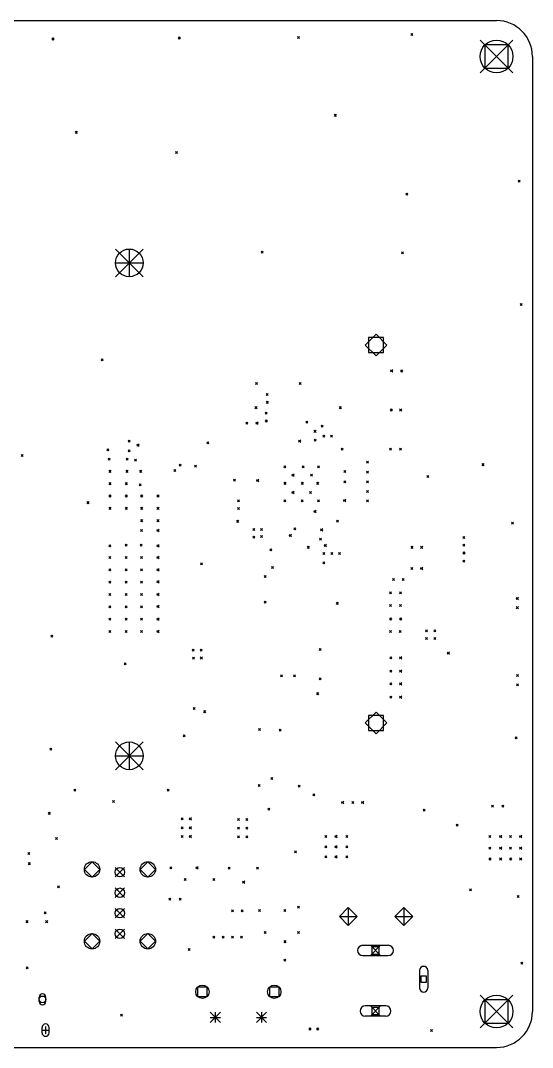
# Model space of a CAD drawing. Extents: x 68 to 170, y -265 to -110.
# Drawn here: x 120.1 to 170, y -210 to -110 of the extents above; entities that cross this region are included whole.
import ezdxf

# ---------------------------------------------------------------- set-up
doc = ezdxf.new("R2010")
doc.units = 0
doc.layers.add('BLACK', color=7, linetype='CONTINUOUS')

msp = doc.modelspace()

# ---------------------------------------------------------------- linework, layer by layer
at = {"layer": 'BLACK', "linetype": 'CONTINUOUS'}
for p, q in [((73.5, -110), (166.5, -110)), ((123.15, -111.7), (123.35, -111.9)), ((123.35, -111.7), (123.15, -111.9)), ((135.45, -111.6), (135.65, -111.8)), ((135.65, -111.6), (135.45, -111.8)), ((147.1, -111.55), (147.3, -111.75)), ((147.3, -111.55), (147.1, -111.75)), ((158.15, -111.25), (158.35, -111.45)), ((158.35, -111.25), (158.15, -111.45)), ((164.9, -111.9), (168.1, -115.1)), ((168.1, -111.9), (164.9, -115.1)), ((167.631, -112.369), (165.369, -112.369)), ((165.369, -112.369), (165.369, -114.631)), ((167.631, -114.631), (167.631, -112.369)), ((170, -113.5), (170, -206.5)), ((165.369, -114.631), (167.631, -114.631)), ((150.67, -119.13), (150.87, -119.33)), ((150.87, -119.13), (150.67, -119.33)), ((125.413, -120.788), (125.613, -120.988)), ((125.613, -120.788), (125.413, -120.988)), ((135.2, -122.75), (135.4, -122.95)), ((135.4, -122.75), (135.2, -122.95)), ((168.6, -125.55), (168.8, -125.75)), ((168.8, -125.55), (168.6, -125.75)), ((157.652, -126.81), (157.852, -127.01)), ((157.852, -126.81), (157.652, -127.01)), ((129.35, -132.25), (132.05, -134.95)), ((132.05, -132.25), (129.35, -134.95)), ((130.7, -132.25), (130.7, -134.95)), ((143.55, -132.45), (143.75, -132.65)), ((143.75, -132.45), (143.55, -132.65)), ((157.226, -132.531), (157.427, -132.731)), ((157.427, -132.531), (157.226, -132.731)), ((129.35, -133.6), (132.05, -133.6)), ((168.8, -137.55), (169, -137.75)), ((169, -137.55), (168.8, -137.75)), ((154.75, -140.55), (153.7, -141.6)), ((155.492, -140.858), (154.008, -140.858)), ((154.008, -140.858), (154.008, -142.342)), ((155.8, -141.6), (154.75, -140.55)), ((155.492, -142.342), (155.492, -140.858)), ((153.7, -141.6), (154.75, -142.65)), ((154.75, -142.65), (155.8, -141.6)), ((127.95, -142.95), (128.15, -143.15)), ((128.15, -142.95), (127.95, -143.15)), ((154.008, -142.342), (155.492, -142.342)), ((156.175, -144), (156.375, -144.2)), ((156.375, -144), (156.175, -144.2)), ((157.125, -144.025), (157.325, -144.225)), ((157.325, -144.025), (157.125, -144.225)), ((143, -145.25), (143.2, -145.45)), ((143.2, -145.25), (143, -145.45)), ((147.25, -145.25), (147.45, -145.45)), ((147.45, -145.25), (147.25, -145.45)), ((144.029, -146.326), (144.229, -146.526)), ((144.229, -146.326), (144.029, -146.526)), ((142.95, -147.6), (143.15, -147.8)), ((143.15, -147.6), (142.95, -147.8)), ((144.029, -147.076), (144.229, -147.276)), ((144.229, -147.076), (144.029, -147.276)), ((151.15, -147.6), (151.35, -147.8)), ((151.35, -147.6), (151.15, -147.8)), ((156.125, -147.825), (156.325, -148.025)), ((156.325, -147.825), (156.125, -148.025)), ((157.05, -147.825), (157.25, -148.025)), ((157.25, -147.825), (157.05, -148.025)), ((143.937, -148.147), (144.137, -148.347)), ((144.137, -148.147), (143.937, -148.347)), ((143.937, -148.897), (144.137, -149.097)), ((144.137, -148.897), (143.937, -149.097)), ((147.9, -149), (148.1, -149.2)), ((148.1, -149), (147.9, -149.2)), ((142.05, -149.1), (142.25, -149.3)), ((142.25, -149.1), (142.05, -149.3)), ((143.05, -149.1), (143.25, -149.3)), ((143.25, -149.1), (143.05, -149.3)), ((148.7, -149.9), (148.9, -150.1)), ((148.9, -149.9), (148.7, -150.1)), ((149.4, -149.4), (149.6, -149.6)), ((149.6, -149.4), (149.4, -149.6)), ((130.6, -150.85), (130.8, -151.05)), ((130.8, -150.85), (130.6, -151.05)), ((147.207, -150.868), (147.407, -151.067)), ((147.407, -150.868), (147.207, -151.067)), ((148.707, -150.767), (148.907, -150.968)), ((148.907, -150.767), (148.707, -150.968)), ((149.562, -150.368), (149.762, -150.567)), ((149.762, -150.368), (149.562, -150.567)), ((150.312, -150.368), (150.512, -150.567)), ((150.512, -150.368), (150.312, -150.567)), ((128.5, -151.7), (128.7, -151.9)), ((128.7, -151.7), (128.5, -151.9)), ((130.6, -151.8), (130.8, -152)), ((130.8, -151.8), (130.6, -152)), ((131.45, -151.25), (131.65, -151.45)), ((131.65, -151.25), (131.45, -151.45)), ((138.262, -151.012), (138.463, -151.213)), ((138.463, -151.012), (138.262, -151.213)), ((151.35, -151.65), (151.55, -151.85)), ((151.55, -151.65), (151.35, -151.85)), ((156.075, -151.65), (156.275, -151.85)), ((156.275, -151.65), (156.075, -151.85)), ((157.025, -151.65), (157.225, -151.85)), ((157.225, -151.65), (157.025, -151.85)), ((120.15, -152.25), (120.35, -152.45)), ((120.35, -152.25), (120.15, -152.45)), ((128.65, -152.6), (128.85, -152.8)), ((128.85, -152.6), (128.65, -152.8)), ((130.4, -152.6), (130.6, -152.8)), ((130.6, -152.6), (130.4, -152.8)), ((131.2, -152.7), (131.4, -152.9)), ((131.4, -152.7), (131.2, -152.9)), ((153.808, -152.917), (154.007, -153.118)), ((154.007, -152.917), (153.808, -153.118)), ((128.7, -153.8), (128.9, -154)), ((128.9, -153.8), (128.7, -154)), ((130.35, -153.8), (130.55, -154)), ((130.55, -153.8), (130.35, -154)), ((131.7, -153.8), (131.9, -154)), ((131.9, -153.8), (131.7, -154)), ((135.035, -153.715), (135.235, -153.915)), ((135.235, -153.715), (135.035, -153.915)), ((135.565, -153.185), (135.765, -153.385)), ((135.765, -153.185), (135.565, -153.385)), ((137.05, -153.3), (137.25, -153.5)), ((137.25, -153.3), (137.05, -153.5)), ((145.757, -153.368), (145.957, -153.567)), ((145.957, -153.368), (145.757, -153.567)), ((147.558, -153.368), (147.757, -153.567)), ((147.757, -153.368), (147.558, -153.567)), ((149.058, -153.368), (149.257, -153.567)), ((149.257, -153.368), (149.058, -153.567)), ((151.607, -153.817), (151.808, -154.017)), ((151.808, -153.817), (151.607, -154.017)), ((153.808, -153.868), (154.007, -154.067)), ((154.007, -153.868), (153.808, -154.067)), ((165.05, -153.15), (165.25, -153.35)), ((165.25, -153.15), (165.05, -153.35)), ((128.7, -155), (128.9, -155.2)), ((128.9, -155), (128.7, -155.2)), ((130.3, -155), (130.5, -155.2)), ((130.5, -155), (130.3, -155.2)), ((140.862, -154.662), (141.062, -154.862)), ((141.062, -154.662), (140.862, -154.862)), ((143.112, -154.691), (143.312, -154.891)), ((143.312, -154.691), (143.112, -154.891)), ((145.757, -154.968), (145.957, -155.167)), ((145.957, -154.968), (145.757, -155.167)), ((146.558, -154.167), (146.757, -154.368)), ((146.757, -154.167), (146.558, -154.368)), ((147.457, -154.968), (147.657, -155.167)), ((147.657, -154.968), (147.457, -155.167)), ((148.357, -154.167), (148.558, -154.368)), ((148.558, -154.167), (148.357, -154.368)), ((148.957, -154.968), (149.157, -155.167)), ((149.157, -154.968), (148.957, -155.167)), ((151.607, -154.817), (151.808, -155.017)), ((151.808, -154.817), (151.607, -155.017)), ((153.808, -154.817), (154.007, -155.017)), ((154.007, -154.817), (153.808, -155.017)), ((159.7, -154.3), (159.9, -154.5)), ((159.9, -154.3), (159.7, -154.5)), ((131.65, -155.1), (131.85, -155.3)), ((131.85, -155.1), (131.65, -155.3)), ((146.558, -155.868), (146.757, -156.067)), ((146.757, -155.868), (146.558, -156.067)), ((148.257, -155.868), (148.457, -156.067)), ((148.457, -155.868), (148.257, -156.067)), ((153.808, -155.767), (154.007, -155.968)), ((154.007, -155.767), (153.808, -155.968)), ((126.55, -156.85), (126.75, -157.05)), ((126.75, -156.85), (126.55, -157.05)), ((128.7, -156.2), (128.9, -156.4)), ((128.9, -156.2), (128.7, -156.4)), ((130.3, -156.2), (130.5, -156.4)), ((130.5, -156.2), (130.3, -156.4)), ((131.8, -156.2), (132, -156.4)), ((132, -156.2), (131.8, -156.4)), ((133.4, -156.2), (133.6, -156.4)), ((133.6, -156.2), (133.4, -156.4)), ((141.249, -156.673), (141.449, -156.873)), ((141.449, -156.673), (141.249, -156.873)), ((145.757, -156.667), (145.957, -156.868)), ((145.957, -156.667), (145.757, -156.868)), ((147.457, -156.667), (147.657, -156.868)), ((147.657, -156.667), (147.457, -156.868)), ((149.058, -156.667), (149.257, -156.868)), ((149.257, -156.667), (149.058, -156.868)), ((151.592, -156.635), (151.792, -156.835)), ((151.792, -156.635), (151.592, -156.835)), ((153.808, -156.667), (154.007, -156.868)), ((154.007, -156.667), (153.808, -156.868)), ((128.7, -157.4), (128.9, -157.6)), ((128.9, -157.4), (128.7, -157.6)), ((130.3, -157.4), (130.5, -157.6)), ((130.5, -157.4), (130.3, -157.6)), ((131.8, -157.4), (132, -157.6)), ((132, -157.4), (131.8, -157.6)), ((133.4, -157.4), (133.6, -157.6)), ((133.6, -157.4), (133.4, -157.6)), ((141.249, -157.423), (141.449, -157.623)), ((141.449, -157.423), (141.249, -157.623)), ((148.7, -157.7), (148.9, -157.9)), ((148.9, -157.7), (148.7, -157.9)), ((131.8, -158.6), (132, -158.8)), ((132, -158.6), (131.8, -158.8)), ((133.4, -158.6), (133.6, -158.8)), ((133.6, -158.6), (133.4, -158.8)), ((141.157, -158.667), (141.357, -158.868)), ((141.357, -158.667), (141.157, -158.868)), ((150.9, -158.65), (151.1, -158.85)), ((151.1, -158.65), (150.9, -158.85)), ((167.95, -158.85), (168.15, -159.05)), ((168.15, -158.85), (167.95, -159.05)), ((131.8, -159.548), (132, -159.748)), ((132, -159.548), (131.8, -159.748)), ((133.4, -159.548), (133.6, -159.748)), ((133.6, -159.548), (133.4, -159.748)), ((142.75, -159.45), (142.95, -159.65)), ((142.95, -159.45), (142.75, -159.65)), ((143.5, -159.45), (143.7, -159.65)), ((143.7, -159.45), (143.5, -159.65)), ((146.75, -159.4), (146.95, -159.6)), ((146.95, -159.4), (146.75, -159.6)), ((149.35, -159.5), (149.55, -159.7)), ((149.55, -159.5), (149.35, -159.7)), ((130.3, -161), (130.5, -161.2)), ((130.5, -161), (130.3, -161.2)), ((131.75, -161), (131.95, -161.2)), ((131.95, -161), (131.75, -161.2)), ((142.75, -160.2), (142.95, -160.4)), ((142.95, -160.2), (142.75, -160.4)), ((143.5, -160.15), (143.7, -160.35)), ((143.7, -160.15), (143.5, -160.35)), ((146.3, -160.05), (146.5, -160.25)), ((146.5, -160.05), (146.3, -160.25)), ((149.25, -160.4), (149.45, -160.6)), ((149.45, -160.4), (149.25, -160.6)), ((163.2, -160.25), (163.4, -160.45)), ((163.4, -160.25), (163.2, -160.45)), ((163.2, -161), (163.4, -161.2)), ((163.4, -161), (163.2, -161.2)), ((128.7, -161.05), (128.9, -161.25)), ((128.9, -161.05), (128.7, -161.25)), ((133.4, -161.05), (133.6, -161.25)), ((133.6, -161.05), (133.4, -161.25)), ((144.4, -161.45), (144.6, -161.65)), ((144.6, -161.45), (144.4, -161.65)), ((148.05, -161.2), (148.25, -161.4)), ((148.25, -161.2), (148.05, -161.4)), ((149.55, -161.8), (149.75, -162)), ((149.75, -161.8), (149.55, -162)), ((149.711, -161.013), (149.911, -161.213)), ((149.911, -161.013), (149.711, -161.213)), ((150.35, -161.8), (150.55, -162)), ((150.55, -161.8), (150.35, -162)), ((151.1, -161.8), (151.3, -162)), ((151.3, -161.8), (151.1, -162)), ((158.15, -161.2), (158.35, -161.4)), ((158.35, -161.2), (158.15, -161.4)), ((159.1, -161.2), (159.3, -161.4)), ((159.3, -161.2), (159.1, -161.4)), ((163.2, -161.75), (163.4, -161.95)), ((163.4, -161.75), (163.2, -161.95)), ((128.7, -162.2), (128.9, -162.4)), ((128.9, -162.2), (128.7, -162.4)), ((130.3, -162.2), (130.5, -162.4)), ((130.5, -162.2), (130.3, -162.4)), ((131.8, -162.2), (132, -162.4)), ((132, -162.2), (131.8, -162.4)), ((133.4, -162.2), (133.6, -162.4)), ((133.6, -162.2), (133.4, -162.4)), ((137.65, -162.8), (137.85, -163)), ((137.85, -162.8), (137.65, -163)), ((149.55, -162.7), (149.75, -162.9)), ((149.75, -162.7), (149.55, -162.9)), ((163.2, -162.55), (163.4, -162.75)), ((163.4, -162.55), (163.2, -162.75)), ((128.7, -163.4), (128.9, -163.6)), ((128.9, -163.4), (128.7, -163.6)), ((130.3, -163.4), (130.5, -163.6)), ((130.5, -163.4), (130.3, -163.6)), ((131.8, -163.4), (132, -163.6)), ((132, -163.4), (131.8, -163.6)), ((133.4, -163.4), (133.6, -163.6)), ((133.6, -163.4), (133.4, -163.6)), ((144.55, -163.15), (144.75, -163.35)), ((144.75, -163.15), (144.55, -163.35)), ((158.15, -163.25), (158.35, -163.45)), ((158.35, -163.25), (158.15, -163.45)), ((159.1, -163.25), (159.3, -163.45)), ((159.3, -163.25), (159.1, -163.45)), ((128.7, -164.6), (128.9, -164.8)), ((128.9, -164.6), (128.7, -164.8)), ((130.3, -164.6), (130.5, -164.8)), ((130.5, -164.6), (130.3, -164.8)), ((131.8, -164.6), (132, -164.8)), ((132, -164.6), (131.8, -164.8)), ((133.4, -164.55), (133.6, -164.75)), ((133.6, -164.55), (133.4, -164.75)), ((143.85, -164.05), (144.05, -164.25)), ((144.05, -164.05), (143.85, -164.25)), ((156.35, -164.325), (156.55, -164.525)), ((156.55, -164.325), (156.35, -164.525)), ((157.3, -164.325), (157.5, -164.525)), ((157.5, -164.325), (157.3, -164.525)), ((128.7, -165.8), (128.9, -166)), ((128.9, -165.8), (128.7, -166)), ((130.3, -165.8), (130.5, -166)), ((130.5, -165.8), (130.3, -166)), ((131.8, -165.8), (132, -166)), ((132, -165.8), (131.8, -166)), ((133.4, -165.8), (133.6, -166)), ((133.6, -165.8), (133.4, -166)), ((156.075, -165.625), (156.275, -165.825)), ((156.275, -165.625), (156.075, -165.825)), ((157.025, -165.625), (157.225, -165.825)), ((157.225, -165.625), (157.025, -165.825)), ((128.7, -167), (128.9, -167.2)), ((128.9, -167), (128.7, -167.2)), ((130.3, -167), (130.5, -167.2)), ((130.5, -167), (130.3, -167.2)), ((131.8, -167), (132, -167.2)), ((132, -167), (131.8, -167.2)), ((133.4, -166.95), (133.6, -167.15)), ((133.6, -166.95), (133.4, -167.15)), ((143.85, -166.55), (144.05, -166.75)), ((144.05, -166.55), (143.85, -166.75)), ((150.85, -166.65), (151.05, -166.85)), ((151.05, -166.65), (150.85, -166.85)), ((156.075, -166.875), (156.275, -167.075)), ((156.275, -166.875), (156.075, -167.075)), ((157.025, -166.875), (157.225, -167.075)), ((157.225, -166.875), (157.025, -167.075)), ((168.425, -166.175), (168.625, -166.375)), ((168.625, -166.175), (168.425, -166.375)), ((168.425, -167.075), (168.625, -167.275)), ((168.625, -167.075), (168.425, -167.275)), ((128.7, -168.2), (128.9, -168.4)), ((128.9, -168.2), (128.7, -168.4)), ((130.3, -168.2), (130.5, -168.4)), ((130.5, -168.2), (130.3, -168.4)), ((131.8, -168.2), (132, -168.4)), ((132, -168.2), (131.8, -168.4)), ((133.4, -168.2), (133.6, -168.4)), ((133.6, -168.2), (133.4, -168.4)), ((156.075, -168.175), (156.275, -168.375)), ((156.275, -168.175), (156.075, -168.375)), ((157.025, -168.175), (157.225, -168.375)), ((157.225, -168.175), (157.025, -168.375)), ((123.05, -169.85), (123.25, -170.05)), ((123.25, -169.85), (123.05, -170.05)), ((128.7, -169.4), (128.9, -169.6)), ((128.9, -169.4), (128.7, -169.6)), ((130.3, -169.4), (130.5, -169.6)), ((130.5, -169.4), (130.3, -169.6)), ((131.8, -169.4), (132, -169.6)), ((132, -169.4), (131.8, -169.6)), ((133.4, -169.4), (133.6, -169.6)), ((133.6, -169.4), (133.4, -169.6)), ((156.05, -169.4), (156.25, -169.6)), ((156.25, -169.4), (156.05, -169.6)), ((157, -169.4), (157.2, -169.6)), ((157.2, -169.4), (157, -169.6)), ((159.575, -169.325), (159.775, -169.525)), ((159.775, -169.325), (159.575, -169.525)), ((160.375, -169.325), (160.575, -169.525)), ((160.575, -169.325), (160.375, -169.525)), ((159.575, -170.075), (159.775, -170.275)), ((159.775, -170.075), (159.575, -170.275)), ((160.375, -170.075), (160.575, -170.275)), ((160.575, -170.075), (160.375, -170.275)), ((136.825, -171.225), (137.025, -171.425)), ((137.025, -171.225), (136.825, -171.425)), ((136.85, -172), (137.05, -172.2)), ((137.05, -172), (136.85, -172.2)), ((137.609, -171.223), (137.809, -171.423)), ((137.809, -171.223), (137.609, -171.423)), ((137.625, -171.975), (137.825, -172.175)), ((137.825, -171.975), (137.625, -172.175)), ((149.2, -171.15), (149.4, -171.35)), ((149.4, -171.15), (149.2, -171.35)), ((156.1, -171.95), (156.3, -172.15)), ((156.3, -171.95), (156.1, -172.15)), ((157.05, -171.95), (157.25, -172.15)), ((157.25, -171.95), (157.05, -172.15)), ((161.7, -171.5), (161.9, -171.7)), ((161.9, -171.5), (161.7, -171.7)), ((130.2, -172.55), (130.4, -172.75)), ((130.4, -172.55), (130.2, -172.75)), ((145.45, -173.7), (145.65, -173.9)), ((145.65, -173.7), (145.45, -173.9)), ((146.7, -173.7), (146.9, -173.9)), ((146.9, -173.7), (146.7, -173.9)), ((149.2, -174), (149.4, -174.2)), ((149.4, -174), (149.2, -174.2)), ((156.1, -173.25), (156.3, -173.45)), ((156.3, -173.25), (156.1, -173.45)), ((157.05, -173.25), (157.25, -173.45)), ((157.25, -173.25), (157.05, -173.45)), ((168.45, -173.675), (168.65, -173.875)), ((168.65, -173.675), (168.45, -173.875)), ((156.1, -174.5), (156.3, -174.7)), ((156.3, -174.5), (156.1, -174.7)), ((157.05, -174.5), (157.25, -174.7)), ((157.25, -174.5), (157.05, -174.7)), ((168.45, -174.575), (168.65, -174.775)), ((168.65, -174.575), (168.45, -174.775)), ((148.95, -175.45), (149.15, -175.65)), ((149.15, -175.45), (148.95, -175.65)), ((156.1, -175.8), (156.3, -176)), ((156.3, -175.8), (156.1, -176)), ((157.05, -175.8), (157.25, -176)), ((157.25, -175.8), (157.05, -176)), ((136.925, -176.9), (137.125, -177.1)), ((137.125, -176.9), (136.925, -177.1)), ((137.925, -177.2), (138.125, -177.4)), ((138.125, -177.2), (137.925, -177.4)), ((154.75, -177.35), (153.7, -178.4)), ((155.492, -177.658), (154.008, -177.658)), ((154.008, -177.658), (154.008, -179.142)), ((155.8, -178.4), (154.75, -177.35)), ((155.492, -179.142), (155.492, -177.658)), ((143.3, -178.95), (143.5, -179.15)), ((143.5, -178.95), (143.3, -179.15)), ((145.3, -179), (145.5, -179.2)), ((145.5, -179), (145.3, -179.2)), ((153.7, -178.4), (154.75, -179.45)), ((154.75, -179.45), (155.8, -178.4)), ((135.95, -179.55), (136.15, -179.75)), ((136.15, -179.55), (135.95, -179.75)), ((154.008, -179.142), (155.492, -179.142)), ((168.3, -179.75), (168.5, -179.95)), ((168.5, -179.75), (168.3, -179.95)), ((122.95, -180.85), (123.15, -181.05)), ((123.15, -180.85), (122.95, -181.05)), ((129.35, -180.25), (132.05, -182.95)), ((132.05, -180.25), (129.35, -182.95)), ((130.7, -180.25), (130.7, -182.95)), ((129.35, -181.6), (132.05, -181.6)), ((144.5, -183.7), (144.7, -183.9)), ((144.7, -183.7), (144.5, -183.9)), ((125.3, -184.851), (125.5, -185.052)), ((125.5, -184.851), (125.3, -185.052)), ((134.398, -184.838), (134.598, -185.038)), ((134.598, -184.838), (134.398, -185.038)), ((143.25, -184.4), (143.45, -184.6)), ((143.45, -184.4), (143.25, -184.6)), ((147.15, -184.45), (147.35, -184.65)), ((147.35, -184.45), (147.15, -184.65)), ((129.05, -185.95), (129.25, -186.15)), ((129.25, -185.95), (129.05, -186.15)), ((148.6, -185.3), (148.8, -185.5)), ((148.8, -185.3), (148.6, -185.5)), ((144.2, -186.7), (144.4, -186.9)), ((144.4, -186.7), (144.2, -186.9)), ((151.4, -186.05), (151.6, -186.25)), ((151.6, -186.05), (151.4, -186.25)), ((152.4, -186.05), (152.6, -186.25)), ((152.6, -186.05), (152.4, -186.25)), ((153.35, -186.05), (153.55, -186.25)), ((153.55, -186.05), (153.35, -186.25)), ((159.35, -186.8), (159.55, -187)), ((159.55, -186.8), (159.35, -187)), ((166, -186.4), (166.2, -186.6)), ((166.2, -186.4), (166, -186.6)), ((167, -186.4), (167.2, -186.6)), ((167.2, -186.4), (167, -186.6)), ((122.8, -187.1), (123, -187.3)), ((123, -187.1), (122.8, -187.3)), ((135.75, -187.65), (135.95, -187.85)), ((135.95, -187.65), (135.75, -187.85)), ((136.55, -187.65), (136.75, -187.85)), ((136.75, -187.65), (136.55, -187.85)), ((141.25, -187.7), (141.45, -187.9)), ((141.45, -187.7), (141.25, -187.9)), ((142.05, -187.7), (142.25, -187.9)), ((142.25, -187.7), (142.05, -187.9)), ((135.75, -188.5), (135.95, -188.7)), ((135.95, -188.5), (135.75, -188.7)), ((136.55, -188.5), (136.75, -188.7)), ((136.75, -188.5), (136.55, -188.7)), ((141.25, -188.55), (141.45, -188.75)), ((141.45, -188.55), (141.25, -188.75)), ((142.05, -188.55), (142.25, -188.75)), ((142.25, -188.55), (142.05, -188.75)), ((162.55, -188.25), (162.75, -188.45)), ((162.75, -188.25), (162.55, -188.45)), ((123.5, -189.55), (123.7, -189.75)), ((123.7, -189.55), (123.5, -189.75)), ((135.75, -189.35), (135.95, -189.55)), ((135.95, -189.35), (135.75, -189.55)), ((136.55, -189.35), (136.75, -189.55)), ((136.75, -189.35), (136.55, -189.55)), ((141.25, -189.4), (141.45, -189.6)), ((141.45, -189.4), (141.25, -189.6)), ((142.05, -189.4), (142.25, -189.6)), ((142.25, -189.4), (142.05, -189.6)), ((149.75, -189.35), (149.95, -189.55)), ((149.95, -189.35), (149.75, -189.55)), ((150.75, -189.35), (150.95, -189.55)), ((150.95, -189.35), (150.75, -189.55)), ((151.8, -189.35), (152, -189.55)), ((152, -189.35), (151.8, -189.55)), ((165.75, -189.35), (165.95, -189.55)), ((165.95, -189.35), (165.75, -189.55)), ((166.8, -189.35), (167, -189.55)), ((167, -189.35), (166.8, -189.55)), ((167.75, -189.35), (167.95, -189.55)), ((167.95, -189.35), (167.75, -189.55)), ((168.75, -189.35), (168.95, -189.55)), ((168.95, -189.35), (168.75, -189.55)), ((120.8, -191), (121, -191.2)), ((121, -191), (120.8, -191.2)), ((146.8, -190.85), (147, -191.05)), ((147, -190.85), (146.8, -191.05)), ((149.75, -190.35), (149.95, -190.55)), ((149.95, -190.35), (149.75, -190.55)), ((150.75, -190.35), (150.95, -190.55)), ((150.95, -190.35), (150.75, -190.55)), ((151.8, -190.35), (152, -190.55)), ((152, -190.35), (151.8, -190.55)), ((165.75, -190.5), (165.95, -190.7)), ((165.95, -190.5), (165.75, -190.7)), ((166.8, -190.5), (167, -190.7)), ((167, -190.5), (166.8, -190.7)), ((167.75, -190.5), (167.95, -190.7)), ((167.95, -190.5), (167.75, -190.7)), ((168.75, -190.5), (168.95, -190.7)), ((168.95, -190.5), (168.75, -190.7)), ((120.85, -192), (121.05, -192.2)), ((121.05, -192), (120.85, -192.2)), ((127.07, -191.91), (126.32, -192.66)), ((127.82, -192.66), (127.07, -191.91)), ((132.51, -191.91), (131.76, -192.66)), ((133.26, -192.66), (132.51, -191.91)), ((149.75, -191.35), (149.95, -191.55)), ((149.95, -191.35), (149.75, -191.55)), ((150.75, -191.35), (150.95, -191.55)), ((150.95, -191.35), (150.75, -191.55)), ((151.8, -191.35), (152, -191.55)), ((152, -191.35), (151.8, -191.55)), ((165.75, -191.55), (165.95, -191.75)), ((165.95, -191.55), (165.75, -191.75)), ((166.8, -191.55), (167, -191.75)), ((167, -191.55), (166.8, -191.75)), ((167.75, -191.55), (167.95, -191.75)), ((167.95, -191.55), (167.75, -191.75)), ((168.75, -191.55), (168.95, -191.75)), ((168.95, -191.55), (168.75, -191.75)), ((126.32, -192.66), (127.07, -193.41)), ((127.07, -193.41), (127.82, -192.66)), ((129.33, -192.47), (130.25, -193.39)), ((130.25, -192.47), (129.33, -193.39)), ((131.76, -192.66), (132.51, -193.41)), ((132.51, -193.41), (133.26, -192.66)), ((134.65, -192.4), (134.85, -192.6)), ((134.85, -192.4), (134.65, -192.6)), ((137.2, -192.4), (137.4, -192.6)), ((137.4, -192.4), (137.2, -192.6)), ((140.35, -192.45), (140.55, -192.65)), ((140.55, -192.45), (140.35, -192.65)), ((143.1, -192.45), (143.3, -192.65)), ((143.3, -192.45), (143.1, -192.65)), ((136.05, -193.55), (136.25, -193.75)), ((136.25, -193.55), (136.05, -193.75)), ((138.85, -193.55), (139.05, -193.75)), ((139.05, -193.55), (138.85, -193.75)), ((141.75, -193.8), (141.95, -194)), ((141.95, -193.8), (141.75, -194)), ((123.7, -194.27), (123.9, -194.47)), ((123.9, -194.27), (123.7, -194.47)), ((129.33, -194.47), (130.25, -195.39)), ((130.25, -194.47), (129.33, -195.39)), ((163.85, -194.55), (164.05, -194.75)), ((164.05, -194.55), (163.85, -194.75)), ((134.55, -195.45), (134.75, -195.65)), ((134.75, -195.45), (134.55, -195.65)), ((135.55, -195.45), (135.75, -195.65)), ((135.75, -195.45), (135.55, -195.65)), ((168.5, -195.2), (168.7, -195.4)), ((168.7, -195.2), (168.5, -195.4)), ((122.4, -196.8), (122.6, -197)), ((122.6, -196.8), (122.4, -197)), ((129.33, -196.47), (130.25, -197.39)), ((130.25, -196.47), (129.33, -197.39)), ((140.65, -196.6), (140.85, -196.8)), ((140.85, -196.6), (140.65, -196.8)), ((141.6, -196.6), (141.8, -196.8)), ((141.8, -196.6), (141.6, -196.8)), ((143.3, -196.55), (143.5, -196.75)), ((143.5, -196.55), (143.3, -196.75)), ((145.75, -196.55), (145.95, -196.75)), ((145.95, -196.55), (145.75, -196.75)), ((147.1, -196.25), (147.3, -196.45)), ((147.3, -196.25), (147.1, -196.45)), ((152.05, -196.375), (151.175, -197.25)), ((152.05, -196.375), (152.05, -198.125)), ((152.925, -197.25), (152.05, -196.375)), ((157.45, -196.375), (156.575, -197.25)), ((157.45, -196.375), (157.45, -198.125)), ((158.325, -197.25), (157.45, -196.375)), ((120.627, -197.65), (120.827, -197.85)), ((120.827, -197.65), (120.627, -197.85)), ((122.55, -197.65), (122.75, -197.85)), ((122.75, -197.65), (122.55, -197.85)), ((151.175, -197.25), (152.925, -197.25)), ((151.175, -197.25), (152.05, -198.125)), ((152.05, -198.125), (152.925, -197.25)), ((156.575, -197.25), (158.325, -197.25)), ((156.575, -197.25), (157.45, -198.125)), ((157.45, -198.125), (158.325, -197.25)), ((127.07, -198.91), (126.32, -199.66)), ((127.82, -199.66), (127.07, -198.91)), ((129.33, -198.47), (130.25, -199.39)), ((130.25, -198.47), (129.33, -199.39)), ((132.51, -198.91), (131.76, -199.66)), ((133.26, -199.66), (132.51, -198.91)), ((143.85, -198.7), (144.05, -198.9)), ((144.05, -198.7), (143.85, -198.9)), ((147.1, -198.7), (147.3, -198.9)), ((147.3, -198.7), (147.1, -198.9)), ((126.32, -199.66), (127.07, -200.41)), ((127.07, -200.41), (127.82, -199.66)), ((131.76, -199.66), (132.51, -200.41)), ((132.51, -200.41), (133.26, -199.66)), ((138.85, -199.15), (139.05, -199.35)), ((139.05, -199.15), (138.85, -199.35)), ((139.75, -199.15), (139.95, -199.35)), ((139.95, -199.15), (139.75, -199.35)), ((140.65, -199.15), (140.85, -199.35)), ((140.85, -199.15), (140.65, -199.35)), ((141.55, -199.15), (141.75, -199.35)), ((141.75, -199.15), (141.55, -199.35)), ((145.75, -199.6), (145.95, -199.8)), ((145.95, -199.6), (145.75, -199.8)), ((136.45, -200.35), (136.65, -200.55)), ((136.65, -200.35), (136.45, -200.55)), ((153.45, -200.05), (155.95, -200.05)), ((154.2, -200.05), (155.2, -201.05)), ((155.2, -200.05), (154.2, -201.05)), ((155.054, -200.196), (154.346, -200.196)), ((154.346, -200.196), (154.346, -200.904)), ((154.346, -200.904), (155.054, -200.904)), ((155.054, -200.904), (155.054, -200.196)), ((145.75, -201.4), (145.95, -201.6)), ((145.95, -201.4), (145.75, -201.6)), ((153.45, -201.05), (155.95, -201.05)), ((168.85, -201.7), (169.05, -201.9)), ((169.05, -201.7), (168.85, -201.9)), ((120.65, -202.15), (120.85, -202.35)), ((120.85, -202.15), (120.65, -202.35)), ((159, -202.5), (159, -204.2)), ((159.8, -202.5), (159.8, -204.2)), ((159.683, -203.067), (159.117, -203.067)), ((159.117, -203.067), (159.117, -203.633)), ((159.117, -203.633), (159.683, -203.633)), ((159.683, -203.633), (159.683, -203.067)), ((138.285, -204.118), (137.365, -204.118)), ((137.365, -204.118), (137.365, -205.037)), ((138.285, -205.037), (138.285, -204.118)), ((145.295, -204.118), (144.375, -204.118)), ((144.375, -204.118), (144.375, -205.037)), ((145.295, -205.037), (145.295, -204.118)), ((164.9, -204.9), (168.1, -208.1)), ((168.1, -204.9), (164.9, -208.1)), ((121.91, -205.515), (121.91, -205.115)), ((122.56, -205.515), (122.56, -205.115)), ((137.365, -205.037), (138.285, -205.037)), ((144.375, -205.037), (145.295, -205.037)), ((155.7, -205.95), (153.7, -205.95)), ((154.2, -205.95), (155.2, -206.95)), ((155.2, -205.95), (154.2, -206.95)), ((167.631, -205.369), (165.369, -205.369)), ((165.369, -205.369), (165.369, -207.631)), ((167.631, -207.631), (167.631, -205.369)), ((129.85, -206.75), (130.05, -206.95)), ((130.05, -206.75), (129.85, -206.95)), ((138.59, -206.572), (139.58, -207.562)), ((139.58, -206.572), (138.59, -207.562)), ((139.085, -206.572), (139.085, -207.562)), ((143.09, -206.572), (144.08, -207.562)), ((144.08, -206.572), (143.09, -207.562)), ((143.585, -206.572), (143.585, -207.562)), ((155.7, -206.95), (153.7, -206.95)), ((155.054, -206.096), (154.346, -206.096)), ((154.346, -206.096), (154.346, -206.804)), ((154.346, -206.804), (155.054, -206.804)), ((155.054, -206.804), (155.054, -206.096)), ((122.545, -207.965), (122.545, -208.665)), ((138.59, -207.067), (139.58, -207.067)), ((143.09, -207.067), (144.08, -207.067)), ((165.369, -207.631), (167.631, -207.631)), ((122.195, -208.565), (122.195, -208.065)), ((122.195, -208.315), (122.895, -208.315)), ((122.895, -208.565), (122.895, -208.065)), ((148.2, -208.1), (148.4, -208.3)), ((148.4, -208.1), (148.2, -208.3)), ((148.95, -208.1), (149.15, -208.3)), ((149.15, -208.1), (148.95, -208.3)), ((160.07, -208.24), (160.27, -208.44)), ((160.27, -208.24), (160.07, -208.44)), ((73.5, -210), (166.5, -210))]:
    msp.add_line(p, q, dxfattribs=at)
at = {"layer": 'BLACK'}
for centre, radius in [((166.5, -113.5), 1.6), ((130.7, -133.6), 1.35), ((130.7, -181.6), 1.35), ((127.07, -192.66), 0.75), ((132.51, -192.66), 0.75), ((129.79, -192.93), 0.46), ((129.79, -194.93), 0.46), ((129.79, -196.93), 0.46), ((127.07, -199.66), 0.75), ((129.79, -198.93), 0.46), ((132.51, -199.66), 0.75), ((137.825, -204.577), 0.65), ((144.835, -204.577), 0.65), ((122.235, -205.315), 0.325), ((166.5, -206.5), 1.6)]:
    msp.add_circle(centre, radius, dxfattribs=at)
for centre, radius, start, end in [((166.5, -113.5), 3.5, 0, 90), ((153.45, -200.55), 0.5, 90, 270), ((155.95, -200.55), 0.5, 270, 450), ((159.4, -202.5), 0.4, 0, 180), ((122.235, -205.115), 0.325, 360, 540), ((159.4, -204.2), 0.4, 180, 360), ((122.235, -205.515), 0.325, 180, 360), ((153.7, -206.45), 0.5, 450, 630), ((155.7, -206.45), 0.5, 270, 450), ((166.5, -206.5), 3.5, -90, 0), ((122.545, -208.065), 0.35, 360, 540), ((122.545, -208.565), 0.35, 180, 360)]:
    msp.add_arc(centre, radius, start, end, dxfattribs=at)

doc.saveas('drawing.dxf')
